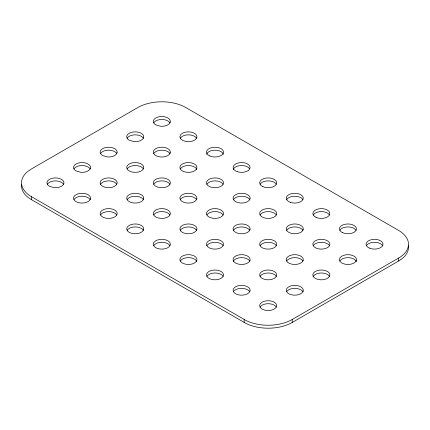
<?xml version="1.0" encoding="UTF-8"?>
<svg xmlns="http://www.w3.org/2000/svg" width="430" height="430" viewBox="0 0 430 430"><rect width="100%" height="100%" fill="white"/><g stroke="black" fill="none" stroke-linecap="round" stroke-linejoin="round"><path stroke-width="0.64" d="M63.532 184.33L63.844 183.578A8.492 4.902 0 0 0 62.328 179.933L61.463 179.348A8.492 4.902 0 0 0 47.891 180.589L47.386 181.299A8.492 4.902 0 0 0 49.455 186.281L54.132 187.657A8.492 4.902 0 0 0 63.532 184.33A8.492 4.902 0 0 0 62.328 182.9L61.463 182.32A8.492 4.902 0 0 0 47.891 183.556L47.386 184.271M116.713 184.33L117.024 183.578A8.492 4.902 0 0 0 115.509 179.933L114.643 179.348A8.492 4.902 0 0 0 101.071 180.589L100.561 181.299A8.492 4.902 0 0 0 102.636 186.281L103.646 186.781A8.492 4.902 0 0 0 116.713 184.33A8.492 4.902 0 0 0 115.509 182.9L114.643 182.32A8.492 4.902 0 0 0 101.071 183.556L100.561 184.271M116.713 215.032L117.024 214.285A8.492 4.902 0 0 0 115.509 210.635L114.643 210.05A8.492 4.902 0 0 0 101.071 211.291L100.561 212.001A8.492 4.902 0 0 0 102.636 216.983L103.646 217.483A8.492 4.902 0 0 0 116.713 215.032A8.492 4.902 0 0 0 115.509 213.608L114.643 213.022A8.492 4.902 0 0 0 101.071 214.264L100.561 214.973M169.893 184.33L170.205 183.578A8.492 4.902 0 0 0 168.689 179.933L167.824 179.348A8.492 4.902 0 0 0 154.252 180.589L153.741 181.299A8.492 4.902 0 0 0 155.816 186.281L156.826 186.781A8.492 4.902 0 0 0 169.893 184.33A8.492 4.902 0 0 0 168.689 182.9L167.824 182.32A8.492 4.902 0 0 0 154.252 183.556L153.741 184.271M169.893 215.032L170.205 214.285A8.492 4.902 0 0 0 168.689 210.635L167.824 210.05A8.492 4.902 0 0 0 154.252 211.291L153.741 212.001A8.492 4.902 0 0 0 155.816 216.983L156.826 217.483A8.492 4.902 0 0 0 169.893 215.032A8.492 4.902 0 0 0 168.689 213.608L167.824 213.022A8.492 4.902 0 0 0 154.252 214.264L153.741 214.973M169.893 245.734L170.205 244.987A8.492 4.902 0 0 0 168.689 241.337L167.824 240.752A8.492 4.902 0 0 0 154.252 241.993L153.741 242.703A8.492 4.902 0 0 0 155.816 247.685L156.826 248.185A8.492 4.902 0 0 0 169.893 245.734A8.492 4.902 0 0 0 168.689 244.31L167.824 243.724A8.492 4.902 0 0 0 154.252 244.966L153.741 245.675M223.073 184.33L223.385 183.578A8.492 4.902 0 0 0 221.869 179.933L221.004 179.348A8.492 4.902 0 0 0 207.432 180.589L206.921 181.299A8.492 4.902 0 0 0 208.991 186.281L210.007 186.781A8.492 4.902 0 0 0 223.073 184.33A8.492 4.902 0 0 0 221.869 182.9L221.004 182.32A8.492 4.902 0 0 0 207.432 183.556L206.921 184.271M223.073 215.032L223.385 214.285A8.492 4.902 0 0 0 221.869 210.635L221.004 210.05A8.492 4.902 0 0 0 207.432 211.291L206.921 212.001A8.492 4.902 0 0 0 208.991 216.983L210.007 217.483A8.492 4.902 0 0 0 223.073 215.032A8.492 4.902 0 0 0 221.869 213.608L221.004 213.022A8.492 4.902 0 0 0 207.432 214.264L206.921 214.973M223.073 245.734L223.385 244.987A8.492 4.902 0 0 0 221.869 241.337L221.004 240.752A8.492 4.902 0 0 0 207.432 241.993L206.921 242.703A8.492 4.902 0 0 0 208.991 247.685L210.007 248.185A8.492 4.902 0 0 0 223.073 245.734A8.492 4.902 0 0 0 221.869 244.31L221.004 243.724A8.492 4.902 0 0 0 207.432 244.966L206.921 245.675M223.073 276.436L223.385 275.689A8.492 4.902 0 0 0 221.869 272.039L221.004 271.454A8.492 4.902 0 0 0 207.432 272.695L206.921 273.405A8.492 4.902 0 0 0 208.991 278.387L210.007 278.887A8.492 4.902 0 0 0 223.073 276.436A8.492 4.902 0 0 0 221.869 275.012L221.004 274.426A8.492 4.902 0 0 0 207.432 275.668L206.921 276.377M276.254 215.032L276.565 214.285A8.492 4.902 0 0 0 275.044 210.635L274.179 210.05A8.492 4.902 0 0 0 260.612 211.291L260.102 212.001A8.492 4.902 0 0 0 262.171 216.983L263.187 217.483A8.492 4.902 0 0 0 276.254 215.032A8.492 4.902 0 0 0 275.044 213.608L274.179 213.022A8.492 4.902 0 0 0 260.612 214.264L260.102 214.973M276.254 245.734L276.565 244.987A8.492 4.902 0 0 0 275.044 241.337L274.179 240.752A8.492 4.902 0 0 0 260.612 241.993L260.102 242.703A8.492 4.902 0 0 0 262.171 247.685L263.187 248.185A8.492 4.902 0 0 0 276.254 245.734A8.492 4.902 0 0 0 275.044 244.31L274.179 243.724A8.492 4.902 0 0 0 260.612 244.966L260.102 245.675M276.254 276.436L276.565 275.689A8.492 4.902 0 0 0 275.044 272.039L274.179 271.454A8.492 4.902 0 0 0 260.612 272.695L260.102 273.405A8.492 4.902 0 0 0 262.171 278.387L263.187 278.887A8.492 4.902 0 0 0 276.254 276.436A8.492 4.902 0 0 0 275.044 275.012L274.179 274.426A8.492 4.902 0 0 0 260.612 275.668L260.102 276.377M276.254 307.138L276.565 306.391A8.492 4.902 0 0 0 275.044 302.741L274.179 302.156A8.492 4.902 0 0 0 260.612 303.397L260.102 304.107A8.492 4.902 0 0 0 262.171 309.089L263.187 309.589A8.492 4.902 0 0 0 276.254 307.138A8.492 4.902 0 0 0 275.044 305.714L274.179 305.128A8.492 4.902 0 0 0 260.612 306.37L260.102 307.079M329.434 245.734L329.74 244.987A8.492 4.902 0 0 0 328.224 241.337L327.359 240.752A8.492 4.902 0 0 0 313.792 241.993L313.282 242.703A8.492 4.902 0 0 0 315.351 247.685L316.367 248.185A8.492 4.902 0 0 0 329.434 245.734A8.492 4.902 0 0 0 328.224 244.31L327.359 243.724A8.492 4.902 0 0 0 313.792 244.966L313.282 245.675M329.434 276.436L329.74 275.689A8.492 4.902 0 0 0 328.224 272.039L327.359 271.454A8.492 4.902 0 0 0 313.792 272.695L313.282 273.405A8.492 4.902 0 0 0 315.351 278.387L316.367 278.887A8.492 4.902 0 0 0 329.434 276.436A8.492 4.902 0 0 0 328.224 275.012L327.359 274.426A8.492 4.902 0 0 0 313.792 275.668L313.282 276.377M73.976 168.92L74.481 168.205A8.492 4.902 0 0 1 88.053 166.969L88.919 167.549A8.492 4.902 0 0 1 90.123 168.92M100.561 153.569L101.071 152.854A8.492 4.902 0 0 1 114.643 151.613L115.509 152.198A8.492 4.902 0 0 1 116.713 153.569M73.976 199.622L74.481 198.913A8.492 4.902 0 0 1 88.053 197.671L88.919 198.251A8.492 4.902 0 0 1 90.123 199.622M127.151 138.213L127.662 137.503A8.492 4.902 0 0 1 141.233 136.262L142.099 136.847A8.492 4.902 0 0 1 143.303 138.213M153.741 122.862L154.252 122.152A8.492 4.902 0 0 1 167.824 120.911L168.689 121.496A8.492 4.902 0 0 1 169.893 122.862M127.151 168.92L127.662 168.205A8.492 4.902 0 0 1 141.233 166.969L142.099 167.549A8.492 4.902 0 0 1 143.303 168.92M153.741 153.569L154.252 152.854A8.492 4.902 0 0 1 167.824 151.613L168.689 152.198A8.492 4.902 0 0 1 169.893 153.569M127.151 199.622L127.662 198.913A8.492 4.902 0 0 1 141.233 197.671L142.099 198.251A8.492 4.902 0 0 1 143.303 199.622M180.331 138.213L180.842 137.503A8.492 4.902 0 0 1 194.414 136.262L195.279 136.847A8.492 4.902 0 0 1 196.483 138.213M127.151 230.324L127.662 229.615A8.492 4.902 0 0 1 141.233 228.373L142.099 228.959A8.492 4.902 0 0 1 143.303 230.324M180.331 168.92L180.842 168.205A8.492 4.902 0 0 1 194.414 166.969L195.279 167.549A8.492 4.902 0 0 1 196.795 169.667M180.331 199.622L180.842 198.913A8.492 4.902 0 0 1 194.414 197.671L195.279 198.251A8.492 4.902 0 0 1 196.483 199.622M180.331 230.324L180.842 229.615A8.492 4.902 0 0 1 194.414 228.373L195.279 228.959A8.492 4.902 0 0 1 196.483 230.324M180.331 261.026L180.842 260.317A8.492 4.902 0 0 1 194.414 259.075L195.279 259.661A8.492 4.902 0 0 1 196.795 261.773M233.511 199.622L234.022 198.913A8.492 4.902 0 0 1 247.589 197.671L248.454 198.251A8.492 4.902 0 0 1 249.663 199.622M233.511 230.324L234.022 229.615A8.492 4.902 0 0 1 247.589 228.373L248.454 228.959A8.492 4.902 0 0 1 249.663 230.324M233.511 291.728L234.022 291.019A8.492 4.902 0 0 1 247.589 289.777L248.454 290.363A8.492 4.902 0 0 1 249.663 291.728M286.692 230.324L287.202 229.615A8.492 4.902 0 0 1 300.769 228.373L301.634 228.959A8.492 4.902 0 0 1 302.844 230.324M286.692 261.026L287.202 260.317A8.492 4.902 0 0 1 300.769 259.075L301.634 259.661A8.492 4.902 0 0 1 302.844 261.026M286.692 291.728L287.202 291.019A8.492 4.902 0 0 1 300.769 289.777L301.634 290.363A8.492 4.902 0 0 1 302.844 291.728M339.872 261.026L340.383 260.317A8.492 4.902 0 0 1 353.949 259.075L354.815 259.661A8.492 4.902 0 0 1 356.33 261.773M31.444 196.677L246.105 320.543A33.975 19.619 0 0 0 292.196 319.49L398.535 258.097A33.965 19.608 0 0 0 398.535 230.362L185.835 107.543A33.965 19.608 0 0 0 137.804 107.543L31.444 168.947L27.998 171.28A33.975 19.619 0 0 0 31.444 196.677L31.444 199.649L246.121 323.505A33.975 19.619 0 0 0 292.212 322.452L398.551 261.058A33.965 19.608 0 0 0 408.398 245.654M398.535 258.097L398.551 261.058M292.196 319.49L292.212 322.452M244.143 319.501L244.159 322.462M31.444 199.649A33.975 19.619 0 0 1 21.608 184.239M286.692 199.622A8.492 4.902 0 0 1 294.765 196.236A8.492 4.902 0 0 1 302.844 199.622M366.462 245.675A8.492 4.902 0 0 1 374.535 242.289A8.492 4.902 0 0 1 382.609 245.675M313.282 214.973A8.492 4.902 0 0 1 321.355 211.587A8.492 4.902 0 0 1 329.434 214.973M260.102 184.271A8.492 4.902 0 0 1 268.175 180.879A8.492 4.902 0 0 1 276.254 184.271M339.872 230.324A8.492 4.902 0 0 1 347.945 226.938A8.492 4.902 0 0 1 356.024 230.324M233.2 169.667A8.492 4.902 0 0 1 240.924 165.545A8.492 4.902 0 0 1 249.663 168.92M206.61 154.316A8.492 4.902 0 0 1 215 150.177A8.492 4.902 0 0 1 223.385 154.316M233.2 261.773A8.492 4.902 0 0 1 233.511 261.026L234.022 260.317A8.492 4.902 0 0 1 247.589 259.075L248.454 259.661A8.492 4.902 0 0 1 249.663 261.026M90.434 168.227L90.123 168.974A8.492 4.902 0 0 1 80.722 172.301L76.045 170.93A8.492 4.902 0 0 1 73.976 165.948L74.481 165.238A8.492 4.902 0 0 1 88.053 163.997L88.919 164.582A8.492 4.902 0 0 1 90.434 168.227M90.434 198.929L90.123 199.681A8.492 4.902 0 0 1 77.056 202.132L76.045 201.632A8.492 4.902 0 0 1 73.976 196.65L74.481 195.94A8.492 4.902 0 0 1 88.053 194.699L88.919 195.284A8.492 4.902 0 0 1 90.434 198.929M117.024 152.876L116.713 153.623A8.492 4.902 0 0 1 107.312 156.95L102.636 155.574A8.492 4.902 0 0 1 100.561 150.597L101.071 149.887A8.492 4.902 0 0 1 114.643 148.646L115.509 149.226A8.492 4.902 0 0 1 117.024 152.876M143.615 137.525L143.303 138.272A8.492 4.902 0 0 1 133.902 141.599L129.226 140.223A8.492 4.902 0 0 1 127.151 135.246L127.662 134.531A8.492 4.902 0 0 1 141.233 133.295L142.099 133.875A8.492 4.902 0 0 1 143.615 137.525M143.615 168.227L143.303 168.974A8.492 4.902 0 0 1 130.236 171.43L129.226 170.93A8.492 4.902 0 0 1 127.151 165.948L127.662 165.238A8.492 4.902 0 0 1 141.233 163.997L142.099 164.582A8.492 4.902 0 0 1 143.615 168.227M170.205 122.174L169.893 122.921A8.492 4.902 0 0 1 160.492 126.248L155.816 124.872A8.492 4.902 0 0 1 153.741 119.895L154.252 119.18A8.492 4.902 0 0 1 167.824 117.938L168.689 118.524A8.492 4.902 0 0 1 170.205 122.174M143.615 198.929L143.303 199.681A8.492 4.902 0 0 1 130.236 202.132L129.226 201.632A8.492 4.902 0 0 1 127.151 196.65L127.662 195.94A8.492 4.902 0 0 1 141.233 194.699L142.099 195.284A8.492 4.902 0 0 1 143.615 198.929M170.205 152.876L169.893 153.623A8.492 4.902 0 0 1 156.826 156.074L155.816 155.574A8.492 4.902 0 0 1 153.741 150.597L154.252 149.887A8.492 4.902 0 0 1 167.824 148.646L168.689 149.226A8.492 4.902 0 0 1 170.205 152.876M143.615 229.636L143.303 230.383A8.492 4.902 0 0 1 130.236 232.834L129.226 232.334A8.492 4.902 0 0 1 127.151 227.352L127.662 226.642A8.492 4.902 0 0 1 141.233 225.401L142.099 225.986A8.492 4.902 0 0 1 143.615 229.636M196.795 137.525L196.483 138.272A8.492 4.902 0 0 1 183.416 140.723L182.406 140.223A8.492 4.902 0 0 1 180.331 135.246L180.842 134.531A8.492 4.902 0 0 1 194.414 133.295L195.279 133.875A8.492 4.902 0 0 1 196.795 137.525M196.795 168.227L196.483 168.974A8.492 4.902 0 0 1 183.416 171.43L182.406 170.93A8.492 4.902 0 0 1 180.331 165.948L180.842 165.238A8.492 4.902 0 0 1 194.414 163.997L195.279 164.582A8.492 4.902 0 0 1 196.795 168.227M196.795 198.929L196.483 199.681A8.492 4.902 0 0 1 183.416 202.132L182.406 201.632A8.492 4.902 0 0 1 180.331 196.65L180.842 195.94A8.492 4.902 0 0 1 194.414 194.699L195.279 195.284A8.492 4.902 0 0 1 196.795 198.929M196.795 229.636L196.483 230.383A8.492 4.902 0 0 1 183.416 232.834L182.406 232.334A8.492 4.902 0 0 1 180.331 227.352L180.842 226.642A8.492 4.902 0 0 1 194.414 225.401L195.279 225.986A8.492 4.902 0 0 1 196.795 229.636M196.795 260.338L196.483 261.085A8.492 4.902 0 0 1 183.416 263.536L182.406 263.036A8.492 4.902 0 0 1 180.331 258.054L180.842 257.344A8.492 4.902 0 0 1 194.414 256.103L195.279 256.688A8.492 4.902 0 0 1 196.795 260.338M249.975 198.929L249.663 199.681A8.492 4.902 0 0 1 236.597 202.132L235.581 201.632A8.492 4.902 0 0 1 233.511 196.65L234.022 195.94A8.492 4.902 0 0 1 247.589 194.699L248.454 195.284A8.492 4.902 0 0 1 249.975 198.929M249.975 229.636L249.663 230.383A8.492 4.902 0 0 1 236.597 232.834L235.581 232.334A8.492 4.902 0 0 1 233.511 227.352L234.022 226.642A8.492 4.902 0 0 1 247.589 225.401L248.454 225.986A8.492 4.902 0 0 1 249.975 229.636M249.975 260.338L249.663 261.085A8.492 4.902 0 0 1 236.597 263.536L235.581 263.036A8.492 4.902 0 0 1 233.511 258.054L234.022 257.344A8.492 4.902 0 0 1 247.589 256.103L248.454 256.688A8.492 4.902 0 0 1 249.975 260.338M249.975 291.04L249.663 291.787A8.492 4.902 0 0 1 236.597 294.238L235.581 293.738A8.492 4.902 0 0 1 233.511 288.756L234.022 288.046A8.492 4.902 0 0 1 247.589 286.805L248.454 287.39A8.492 4.902 0 0 1 249.975 291.04M303.155 229.636L302.844 230.383A8.492 4.902 0 0 1 289.777 232.834L288.761 232.334A8.492 4.902 0 0 1 286.692 227.352L287.202 226.642A8.492 4.902 0 0 1 300.769 225.401L301.634 225.986A8.492 4.902 0 0 1 303.155 229.636M303.155 260.338L302.844 261.085A8.492 4.902 0 0 1 289.777 263.536L288.761 263.036A8.492 4.902 0 0 1 286.692 258.054L287.202 257.344A8.492 4.902 0 0 1 300.769 256.103L301.634 256.688A8.492 4.902 0 0 1 303.155 260.338M303.155 291.04L302.844 291.787A8.492 4.902 0 0 1 289.777 294.238L288.761 293.738A8.492 4.902 0 0 1 286.692 288.756L287.202 288.046A8.492 4.902 0 0 1 300.769 286.805L301.634 287.39A8.492 4.902 0 0 1 303.155 291.04M356.33 260.338L356.024 261.085A8.492 4.902 0 0 1 342.957 263.536L341.941 263.036A8.492 4.902 0 0 1 339.872 258.054L340.383 257.344A8.492 4.902 0 0 1 353.949 256.103L354.815 256.688A8.492 4.902 0 0 1 356.33 260.338M290.519 202.412A8.492 4.902 0 0 0 303.257 198.166A8.492 4.902 0 0 0 290.519 193.919A8.492 4.902 0 0 0 290.519 202.412M237.344 171.71A8.492 4.902 0 0 0 250.077 167.463A8.492 4.902 0 0 0 237.344 163.217A8.492 4.902 0 0 0 237.344 171.71M369.193 248.029A8.492 4.902 0 0 0 382.92 244.987A8.492 4.902 0 0 0 371.493 239.644A8.492 4.902 0 0 0 369.193 248.029M342.602 232.678A8.492 4.902 0 0 0 356.33 229.636A8.492 4.902 0 0 0 344.903 224.288A8.492 4.902 0 0 0 342.602 232.678M316.012 217.327A8.492 4.902 0 0 0 329.74 214.285A8.492 4.902 0 0 0 318.313 208.937A8.492 4.902 0 0 0 316.012 217.327M262.832 186.625A8.492 4.902 0 0 0 276.565 183.578A8.492 4.902 0 0 0 265.133 178.235A8.492 4.902 0 0 0 262.832 186.625M209.652 155.918A8.492 4.902 0 0 0 223.385 152.876A8.492 4.902 0 0 0 211.952 147.533A8.492 4.902 0 0 0 209.652 155.918"/></g></svg>
